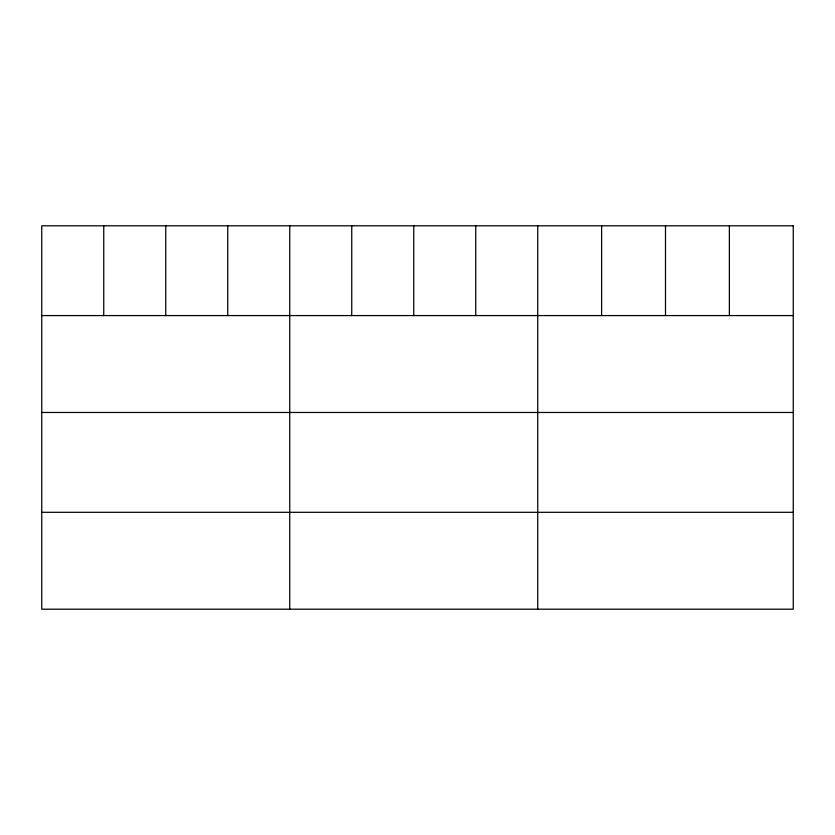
<?xml version="1.0" encoding="UTF-8"?>
<svg xmlns="http://www.w3.org/2000/svg" width="835" height="835" viewBox="0 0 835 835"><rect width="100%" height="100%" fill="white"/><g stroke="black" fill="none" stroke-linecap="round" stroke-linejoin="round"><path stroke-width="1.25" d="M41.75 315.578L793.25 315.578M41.75 412.469L793.25 412.469M41.75 512.304L793.25 512.304M729.372 225.805L729.372 315.578M665.495 225.805L665.495 315.578M601.617 225.805L601.617 315.578M537.74 225.805L537.74 609.195M475.741 225.805L475.741 315.578M413.742 225.805L413.742 315.578M351.744 225.805L351.744 315.578M289.745 225.805L289.745 609.195M227.746 225.805L227.746 315.578M165.748 225.805L165.748 315.578M103.749 225.805L103.749 315.578M793.25 225.805L41.75 225.805L41.75 609.195L793.25 609.195L793.25 225.805"/></g></svg>
